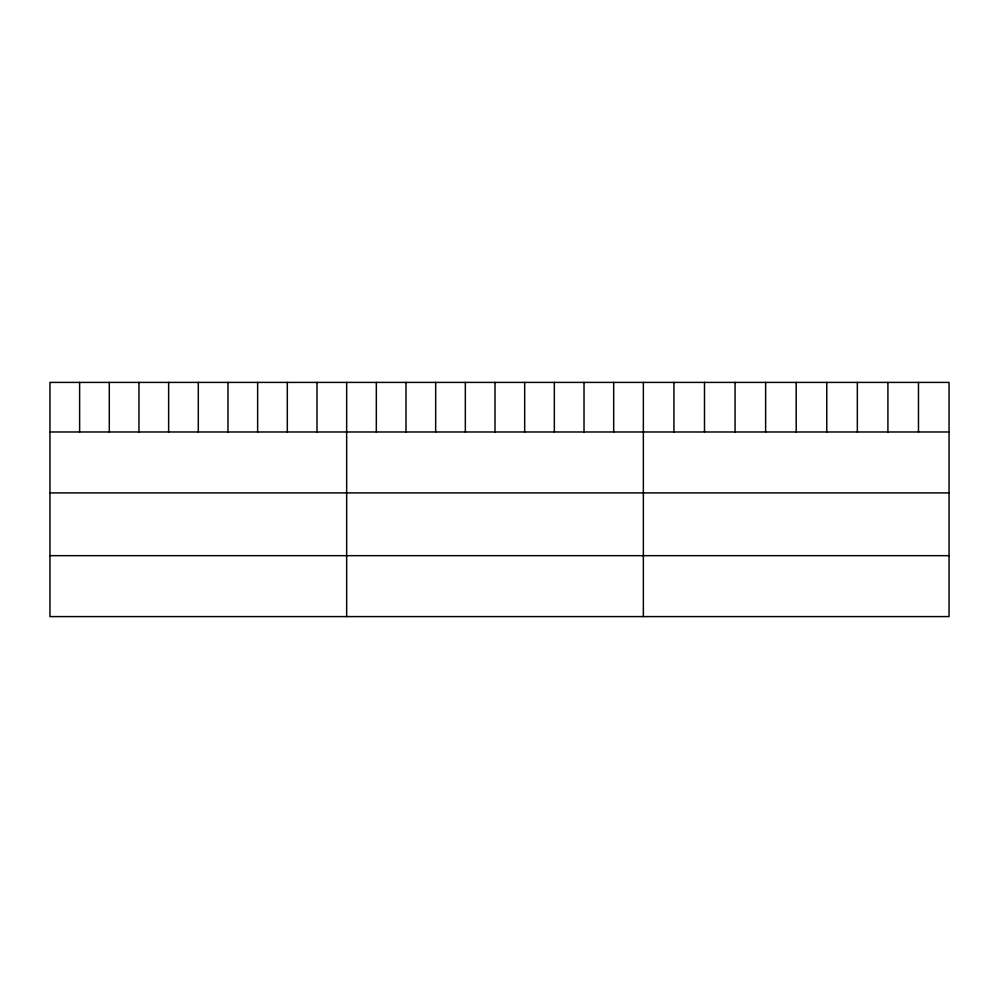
<?xml version="1.0" encoding="UTF-8"?>
<svg xmlns="http://www.w3.org/2000/svg" width="999" height="999" viewBox="0 0 999 999"><rect width="100%" height="100%" fill="white"/><g stroke="black" fill="none" stroke-linecap="round" stroke-linejoin="round"><path stroke-width="1.5" d="M949.05 431.98L949.05 616.595L49.95 616.595L49.95 382.405L949.05 382.405L949.05 431.98L49.95 431.98M49.95 492.907L949.05 492.907M49.95 555.669L949.05 555.669M918.481 382.405L918.481 431.98M887.911 382.405L887.911 431.98M857.342 382.405L857.342 431.98M826.772 382.405L826.772 431.98M796.203 382.405L796.203 431.98M765.634 382.405L765.634 431.98M735.064 382.405L735.064 431.98M704.495 382.405L704.495 431.98M673.925 382.405L673.925 431.98M643.356 382.405L643.356 616.595M613.686 382.405L613.686 431.98M584.015 382.405L584.015 431.98M554.345 382.405L554.345 431.98M524.675 382.405L524.675 431.98M495.005 382.405L495.005 431.98M465.334 382.405L465.334 431.98M435.664 382.405L435.664 431.98M405.994 382.405L405.994 431.98M376.323 382.405L376.323 431.98M346.653 382.405L346.653 616.595M316.983 382.405L316.983 431.98M287.312 382.405L287.312 431.98M257.642 382.405L257.642 431.98M227.972 382.405L227.972 431.98M198.302 382.405L198.302 431.98M168.631 382.405L168.631 431.98M138.961 382.405L138.961 431.98M109.291 382.405L109.291 431.98M79.62 382.405L79.62 431.98"/></g></svg>
